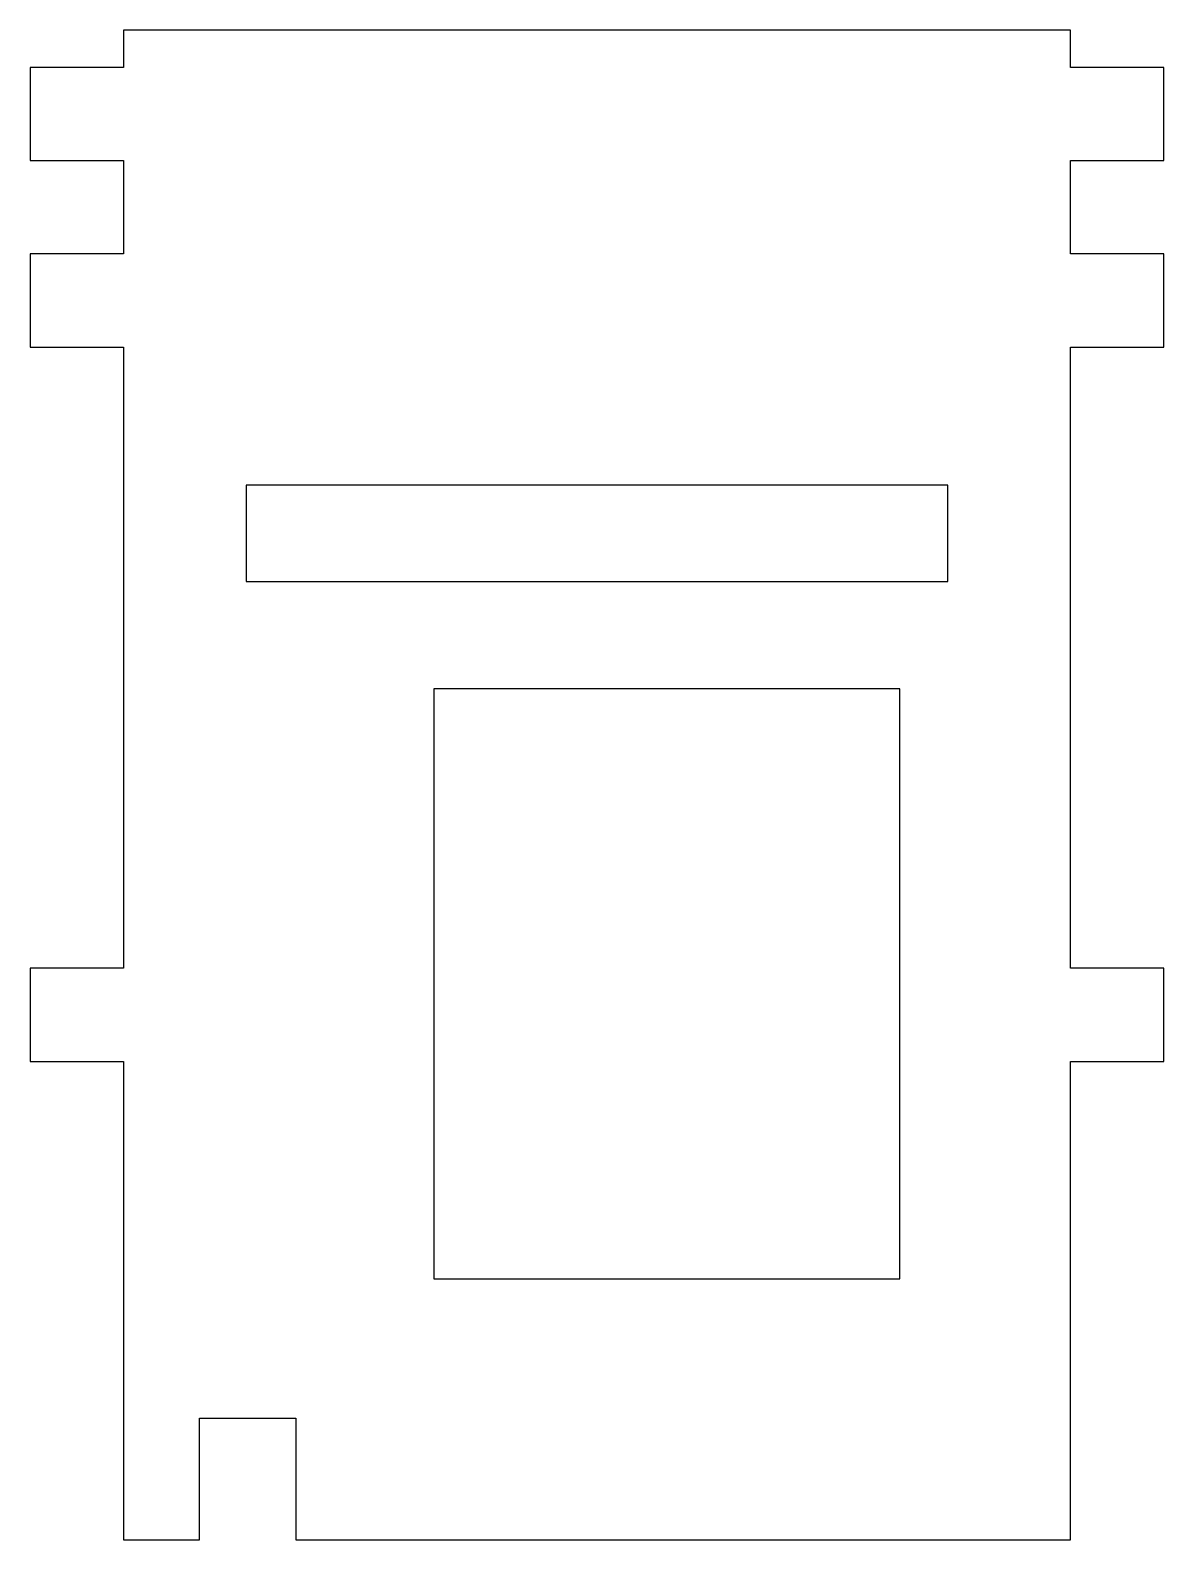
# Model space of a CAD drawing. Header units: millimetres. Extents: x -3 to 33.5, y -42.4 to 6.2.
import ezdxf

# ---------------------------------------------------------------- set-up
doc = ezdxf.new("R2010")
doc.units = ezdxf.units.MM

msp = doc.modelspace()

# ---------------------------------------------------------------- linework, layer by layer
at = {"color": 7, "linetype": 'Continuous', "lineweight": 25}
for p, q in [((30.5, 6.2), (0, 6.2)), ((0, 6.2), (0, 5)), ((30.5, 5), (30.5, 6.2)), ((0, 5), (-3, 5)), ((-3, 5), (-3, 2)), ((33.5, 5), (30.5, 5)), ((33.5, 2), (33.5, 5)), ((-3, 2), (0, 2)), ((0, 2), (0, -1)), ((30.5, -1), (30.5, 2)), ((30.5, 2), (33.5, 2)), ((0, -1), (-3, -1)), ((-3, -1), (-3, -4)), ((33.5, -1), (30.5, -1)), ((33.5, -4), (33.5, -1)), ((-3, -4), (0, -4)), ((0, -4), (0, -24)), ((30.5, -24), (30.5, -4)), ((30.5, -4), (33.5, -4)), ((3.95, -8.45), (3.95, -11.55)), ((26.55, -8.45), (3.95, -8.45)), ((26.55, -11.55), (26.55, -8.45)), ((3.95, -11.55), (26.55, -11.55)), ((10, -15), (10, -34)), ((25, -15), (10, -15)), ((25, -34), (25, -15)), ((0, -24), (-3, -24)), ((-3, -24), (-3, -27)), ((33.5, -24), (30.5, -24)), ((33.5, -27), (33.5, -24)), ((-3, -27), (0, -27)), ((0, -27), (0, -42.4)), ((30.5, -42.4), (30.5, -27)), ((30.5, -27), (33.5, -27)), ((10, -34), (25, -34)), ((2.45, -42.4), (2.45, -38.48)), ((2.45, -38.48), (5.55, -38.48)), ((5.55, -38.48), (5.55, -42.4)), ((0, -42.4), (2.45, -42.4)), ((5.55, -42.4), (30.5, -42.4))]:
    msp.add_line(p, q, dxfattribs=at)

doc.saveas('drawing.dxf')
